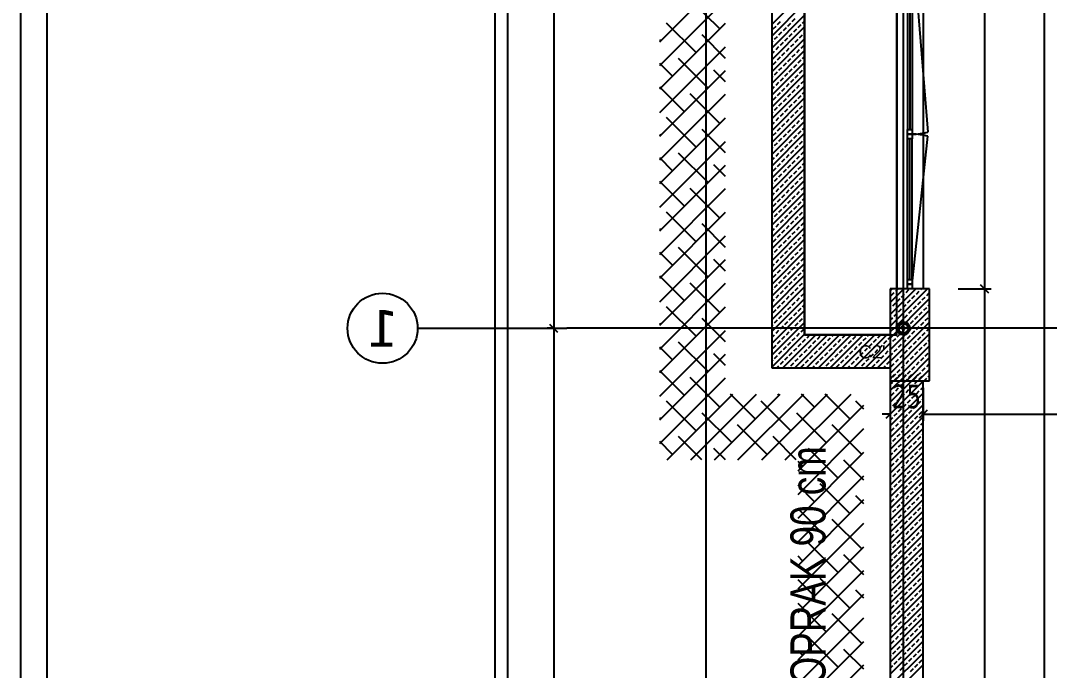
# Model space of a CAD drawing. Header units: millimetres. Extents: x 43168.9 to 43194.6, y -25545.1 to -25543.4.
# Drawn here: x 43170.1119 to 43170.2682, y -25544.1559 to -25544.0572 of the extents above; entities that cross this region are included whole.
import ezdxf
from ezdxf.enums import TextEntityAlignment as Align

# ---------------------------------------------------------------- set-up
doc = ezdxf.new("R2010")
doc.units = ezdxf.units.MM
doc.header["$LTSCALE"] = 200
doc.linetypes.add('DASHDOT2', pattern=[0.5, 0.25, -0.125, 0, -0.125])
for name, color, linetype in [('aks_sgh', 5, 'DASHDOT2'), ('arsasiniri_sgh', 10, 'Continuous'), ('cam_sgh', 1, 'Continuous'), ('dograma_sgh', 43, 'Continuous'), ('gor-3_sgh', 191, 'Continuous'), ('gor-4_sgh', 17, 'Continuous'), ('kolon-b.a_sgh', 6, 'Continuous'), ('olcuaks_sgh', 41, 'Continuous'), ('olcuic_sgh', 183, 'Continuous'), ('pafta_sgh', 11, 'Continuous'), ('tarama-betonarme_sgh', 223, 'Continuous'), ('tarama-zemin_sgh', 197, 'Continuous'), ('yazi-genel_sgh', 7, 'Continuous')]:
    doc.layers.add(name, color=color, linetype=linetype)
doc.styles.add('1-200', font='arial.ttf', dxfattribs={"height": 60})
doc.styles.add('dim', font='VERDANA.TTF', dxfattribs={"width": 0.7})
doc.styles.add('text1', font='VERDANA.TTF')
doc.styles.add('text2', font='arial.ttf')

msp = doc.modelspace()

# ---------------------------------------------------------------- hatches: boundary and pattern name
h = msp.add_hatch(color=256)
edge = h.paths.add_edge_path()
edge.add_arc((43170.246, -25544.10392), 0.001, 0, 360)
edge = h.paths.add_edge_path(flags=16)
edge.add_arc((43170.246, -25544.10392), 0.00075, 0, 360)

# ---------------------------------------------------------------- linework, layer by layer
at = {"color": 0, "linetype": 'ByBlock', "lineweight": -2}
for p, q in [((43170.25774, -25544.09732), (43170.25894, -25544.09852)), ((43170.25894, -25544.09852), (43170.25774, -25544.09732)), ((43170.19228, -25544.10332), (43170.19348, -25544.10452)), ((43170.19348, -25544.10452), (43170.19228, -25544.10332)), ((43170.2462, -25544.10372), (43170.2458, -25544.10372)), ((43170.2458, -25544.10372), (43170.2458, -25544.10412)), ((43170.2458, -25544.10412), (43170.2462, -25544.10412)), ((43170.24607, -25544.10385), (43170.24593, -25544.10399)), ((43170.24607, -25544.10399), (43170.24593, -25544.10385)), ((43170.2462, -25544.10412), (43170.2462, -25544.10372)), ((43170.2434, -25544.11758), (43170.2446, -25544.11638)), ((43170.2496, -25544.11638), (43170.2484, -25544.11758)), ((43170.2496, -25544.11638), (43170.2484, -25544.11758))]:
    msp.add_line(p, q, dxfattribs=at)
msp.add_line((43170.1722, -25544.10392), (43170.19488, -25544.10392))
at = {"linetype": 'Continuous'}
msp.add_circle((43170.16688, -25544.10392), 0.00532, dxfattribs=at)
at = {"color": 0, "linetype": 'Continuous', "lineweight": -2}
for radius in [0.001, 0.00075]:
    msp.add_circle((43170.246, -25544.10392), radius, dxfattribs=at)
at = {"layer": 'aks_sgh'}
for p, q in [((43170.216, -25543.74092), (43170.216, -25544.78992)), ((43170.246, -25543.74092), (43170.246, -25544.78992)), ((43171.17088, -25544.10392), (43170.19488, -25544.10392))]:
    msp.add_line(p, q, dxfattribs=at)
at = {"layer": 'arsasiniri_sgh', "color": 14}
msp.add_line((43170.184, -25544.89), (43170.184, -25543.58847), dxfattribs=at)
at = {"layer": 'cam_sgh'}
for p, q in [((43170.247, -25544.04532), (43170.247, -25544.07372)), ((43170.247, -25544.09652), (43170.247, -25544.07512))]:
    msp.add_line(p, q, dxfattribs=at)
at = {"layer": 'dograma_sgh'}
for p, q in [((43170.24735, -25544.04462), (43170.24971, -25544.07411)), ((43170.24665, -25544.07442), (43170.24665, -25544.07372)), ((43170.24665, -25544.07372), (43170.24735, -25544.07372)), ((43170.24735, -25544.07442), (43170.24665, -25544.07442)), ((43170.24665, -25544.07512), (43170.24665, -25544.07442)), ((43170.24665, -25544.07442), (43170.24735, -25544.07442)), ((43170.24735, -25544.07372), (43170.24735, -25544.07442)), ((43170.24735, -25544.07442), (43170.24735, -25544.07512)), ((43170.24735, -25544.07512), (43170.24665, -25544.07512)), ((43170.24735, -25544.09722), (43170.24971, -25544.07473)), ((43170.24665, -25544.09722), (43170.24665, -25544.09652)), ((43170.24665, -25544.09652), (43170.24735, -25544.09652)), ((43170.24665, -25544.09792), (43170.24665, -25544.09722)), ((43170.24665, -25544.09722), (43170.24735, -25544.09722)), ((43170.24735, -25544.09722), (43170.24665, -25544.09722)), ((43170.24735, -25544.09792), (43170.24665, -25544.09792)), ((43170.24735, -25544.09652), (43170.24735, -25544.09722)), ((43170.24735, -25544.09722), (43170.24735, -25544.09792))]:
    msp.add_line(p, q, dxfattribs=at)
for centre, start, end in [((43170.24735, -25544.06532), 270, 285), ((43170.24735, -25544.08352), 75, 90)]:
    msp.add_arc(centre, 0.0091, start, end, dxfattribs=at)
at = {"layer": 'gor-3_sgh'}
for p, q in [((43170.245, -25543.98992), (43170.245, -25544.09792)), ((43170.249, -25543.98992), (43170.249, -25544.09792))]:
    msp.add_line(p, q, dxfattribs=at)
msp.add_point((43170.249, -25544.07422), dxfattribs=at)
at = {"layer": 'gor-4_sgh'}
for p, q in [((43170.24665, -25544.04532), (43170.24665, -25544.07372)), ((43170.24735, -25544.04532), (43170.24735, -25544.07372)), ((43170.24665, -25544.09652), (43170.24665, -25544.07512)), ((43170.24735, -25544.09652), (43170.24735, -25544.07512))]:
    msp.add_line(p, q, dxfattribs=at)
at = {"layer": 'kolon-b.a_sgh'}
for p, q in [((43170.226, -25543.97792), (43170.226, -25544.10992)), ((43170.231, -25544.10492), (43170.231, -25543.98292)), ((43170.25, -25544.09792), (43170.244, -25544.09792)), ((43170.244, -25544.09792), (43170.244, -25544.11192)), ((43170.25, -25544.11192), (43170.25, -25544.09792)), ((43170.244, -25544.10492), (43170.231, -25544.10492)), ((43170.226, -25544.10992), (43170.244, -25544.10992)), ((43170.244, -25544.10992), (43170.244, -25544.21792)), ((43170.244, -25544.11192), (43170.25, -25544.11192)), ((43170.249, -25544.21592), (43170.249, -25544.11192))]:
    msp.add_line(p, q, dxfattribs=at)
at = {"layer": 'olcuaks_sgh'}
for p, q in [((43170.18588, -25543.79213), (43170.18588, -25544.78874)), ((43170.19288, -25543.98367), (43170.19288, -25544.10417)), ((43170.19288, -25544.10392), (43170.19188, -25544.10392)), ((43170.19288, -25544.10392), (43170.19188, -25544.10392)), ((43170.19288, -25544.10367), (43170.19288, -25544.22417))]:
    msp.add_line(p, q, dxfattribs=at)
at = {"layer": 'olcuic_sgh'}
for p, q in [((43170.26739, -25543.91167), (43170.26739, -25544.78367)), ((43170.25834, -25543.98967), (43170.25834, -25544.09817)), ((43170.25434, -25544.09792), (43170.25934, -25544.09792)), ((43170.25434, -25544.09792), (43170.25934, -25544.09792)), ((43170.25834, -25544.09767), (43170.25834, -25544.23017)), ((43170.244, -25544.11298), (43170.244, -25544.11798)), ((43170.249, -25544.11298), (43170.249, -25544.11798)), ((43170.249, -25544.11298), (43170.249, -25544.11798)), ((43170.244, -25544.11698), (43170.2428, -25544.11698)), ((43170.24875, -25544.11698), (43170.37113, -25544.11698)), ((43170.249, -25544.11698), (43170.2502, -25544.11698))]:
    msp.add_line(p, q, dxfattribs=at)
at = {"layer": 'pafta_sgh'}
for p, q in [((43170.11188, -25543.526), (43170.11188, -25544.954)), ((43170.11588, -25543.53), (43170.11588, -25544.95))]:
    msp.add_line(p, q, dxfattribs=at)
at = {"layer": 'tarama-betonarme_sgh'}
for p, q in [((43170.226, -25544.05774), (43170.231, -25544.05274)), ((43170.226, -25544.05953), (43170.231, -25544.05453)), ((43170.226, -25544.06133), (43170.231, -25544.05633)), ((43170.22688, -25544.05775), (43170.22733, -25544.05731)), ((43170.22913, -25544.05731), (43170.22957, -25544.05686)), ((43170.2307, -25544.05753), (43170.231, -25544.05723)), ((43170.226, -25544.06313), (43170.231, -25544.05813)), ((43170.22621, -25544.05843), (43170.22666, -25544.05798)), ((43170.22711, -25544.05933), (43170.22755, -25544.05888)), ((43170.22778, -25544.05865), (43170.22823, -25544.0582)), ((43170.22845, -25544.05798), (43170.2289, -25544.05753)), ((43170.22935, -25544.05888), (43170.2298, -25544.05843)), ((43170.23002, -25544.0582), (43170.23047, -25544.05775)), ((43170.226, -25544.06492), (43170.231, -25544.05992)), ((43170.226, -25544.06043), (43170.22621, -25544.06022)), ((43170.22643, -25544.06), (43170.22688, -25544.05955)), ((43170.22733, -25544.0609), (43170.22778, -25544.06045)), ((43170.228, -25544.06022), (43170.22845, -25544.05978)), ((43170.22868, -25544.05955), (43170.22913, -25544.0591)), ((43170.22957, -25544.06045), (43170.23002, -25544.06)), ((43170.23025, -25544.05978), (43170.2307, -25544.05933)), ((43170.23092, -25544.0591), (43170.231, -25544.05902)), ((43170.226, -25544.06672), (43170.231, -25544.06172)), ((43170.226, -25544.06223), (43170.22643, -25544.0618)), ((43170.22666, -25544.06157), (43170.22711, -25544.06112)), ((43170.22755, -25544.06247), (43170.228, -25544.06202)), ((43170.22823, -25544.0618), (43170.22868, -25544.06135)), ((43170.2289, -25544.06112), (43170.22935, -25544.06067)), ((43170.2298, -25544.06202), (43170.23025, -25544.06157)), ((43170.23047, -25544.06135), (43170.23092, -25544.0609)), ((43170.226, -25544.06851), (43170.231, -25544.06351)), ((43170.22621, -25544.06382), (43170.22666, -25544.06337)), ((43170.22688, -25544.06314), (43170.22733, -25544.06269)), ((43170.22778, -25544.06404), (43170.22823, -25544.06359)), ((43170.22845, -25544.06337), (43170.2289, -25544.06292)), ((43170.22913, -25544.06269), (43170.22957, -25544.06224)), ((43170.23002, -25544.06359), (43170.23047, -25544.06314)), ((43170.2307, -25544.06292), (43170.231, -25544.06262)), ((43170.22643, -25544.06539), (43170.22688, -25544.06494)), ((43170.22711, -25544.06471), (43170.22755, -25544.06427)), ((43170.22868, -25544.06494), (43170.22913, -25544.06449)), ((43170.22935, -25544.06427), (43170.2298, -25544.06382)), ((43170.23025, -25544.06516), (43170.2307, -25544.06471)), ((43170.23092, -25544.06449), (43170.231, -25544.06441)), ((43170.226, -25544.07031), (43170.231, -25544.06531)), ((43170.226, -25544.06582), (43170.22621, -25544.06561)), ((43170.22666, -25544.06696), (43170.22711, -25544.06651)), ((43170.22733, -25544.06629), (43170.22778, -25544.06584)), ((43170.228, -25544.06561), (43170.22845, -25544.06516)), ((43170.2289, -25544.06651), (43170.22935, -25544.06606)), ((43170.22957, -25544.06584), (43170.23002, -25544.06539)), ((43170.23047, -25544.06674), (43170.23092, -25544.06629)), ((43170.226, -25544.07211), (43170.231, -25544.06711)), ((43170.226, -25544.06762), (43170.22643, -25544.06718)), ((43170.22688, -25544.06853), (43170.22733, -25544.06808)), ((43170.22755, -25544.06786), (43170.228, -25544.06741)), ((43170.22823, -25544.06718), (43170.22868, -25544.06674)), ((43170.22913, -25544.06808), (43170.22957, -25544.06763)), ((43170.2298, -25544.06741), (43170.23025, -25544.06696)), ((43170.2307, -25544.06831), (43170.231, -25544.068)), ((43170.226, -25544.0739), (43170.231, -25544.0689)), ((43170.22621, -25544.0692), (43170.22666, -25544.06876)), ((43170.22711, -25544.0701), (43170.22755, -25544.06965)), ((43170.22778, -25544.06943), (43170.22823, -25544.06898)), ((43170.22845, -25544.06876), (43170.2289, -25544.06831)), ((43170.22935, -25544.06965), (43170.2298, -25544.0692)), ((43170.23002, -25544.06898), (43170.23047, -25544.06853)), ((43170.23092, -25544.06988), (43170.231, -25544.0698)), ((43170.226, -25544.0757), (43170.231, -25544.0707)), ((43170.226, -25544.07121), (43170.22621, -25544.071)), ((43170.22643, -25544.07078), (43170.22688, -25544.07033)), ((43170.22733, -25544.07167), (43170.22778, -25544.07123)), ((43170.228, -25544.071), (43170.22845, -25544.07055)), ((43170.22868, -25544.07033), (43170.22913, -25544.06988)), ((43170.22957, -25544.07123), (43170.23002, -25544.07078)), ((43170.23025, -25544.07055), (43170.2307, -25544.0701)), ((43170.226, -25544.07749), (43170.231, -25544.07249)), ((43170.226, -25544.073), (43170.22643, -25544.07257)), ((43170.22666, -25544.07235), (43170.22711, -25544.0719)), ((43170.22755, -25544.07325), (43170.228, -25544.0728)), ((43170.22823, -25544.07257), (43170.22868, -25544.07212)), ((43170.2289, -25544.0719), (43170.22935, -25544.07145)), ((43170.2298, -25544.0728), (43170.23025, -25544.07235)), ((43170.23047, -25544.07212), (43170.23092, -25544.07167)), ((43170.226, -25544.07929), (43170.231, -25544.07429)), ((43170.22621, -25544.07459), (43170.22666, -25544.07414)), ((43170.22688, -25544.07392), (43170.22733, -25544.07347)), ((43170.22778, -25544.07482), (43170.22823, -25544.07437)), ((43170.22845, -25544.07414), (43170.2289, -25544.07369)), ((43170.22913, -25544.07347), (43170.22957, -25544.07302)), ((43170.23002, -25544.07437), (43170.23047, -25544.07392)), ((43170.2307, -25544.07369), (43170.231, -25544.07339)), ((43170.226, -25544.08109), (43170.231, -25544.07609)), ((43170.22643, -25544.07616), (43170.22688, -25544.07572)), ((43170.22711, -25544.07549), (43170.22755, -25544.07504)), ((43170.228, -25544.07639), (43170.22845, -25544.07594)), ((43170.22868, -25544.07572), (43170.22913, -25544.07527)), ((43170.22935, -25544.07504), (43170.2298, -25544.07459)), ((43170.23025, -25544.07594), (43170.2307, -25544.07549)), ((43170.23092, -25544.07527), (43170.231, -25544.07519)), ((43170.226, -25544.0766), (43170.22621, -25544.07639)), ((43170.22666, -25544.07774), (43170.22711, -25544.07729)), ((43170.22733, -25544.07706), (43170.22778, -25544.07661)), ((43170.22823, -25544.07796), (43170.22868, -25544.07751)), ((43170.2289, -25544.07729), (43170.22935, -25544.07684)), ((43170.22957, -25544.07661), (43170.23002, -25544.07616)), ((43170.23047, -25544.07751), (43170.23092, -25544.07706)), ((43170.226, -25544.08288), (43170.231, -25544.07788)), ((43170.226, -25544.07839), (43170.22643, -25544.07796)), ((43170.22688, -25544.07931), (43170.22733, -25544.07886)), ((43170.22755, -25544.07863), (43170.228, -25544.07818)), ((43170.22845, -25544.07953), (43170.2289, -25544.07908)), ((43170.22913, -25544.07886), (43170.22957, -25544.07841)), ((43170.2298, -25544.07818), (43170.23025, -25544.07774)), ((43170.2307, -25544.07908), (43170.231, -25544.07878)), ((43170.226, -25544.08468), (43170.231, -25544.07968)), ((43170.22621, -25544.07998), (43170.22666, -25544.07953)), ((43170.22711, -25544.08088), (43170.22755, -25544.08043)), ((43170.22778, -25544.08021), (43170.22823, -25544.07976)), ((43170.22868, -25544.0811), (43170.22913, -25544.08065)), ((43170.22935, -25544.08043), (43170.2298, -25544.07998)), ((43170.23002, -25544.07976), (43170.23047, -25544.07931)), ((43170.23092, -25544.08065), (43170.231, -25544.08058)), ((43170.226, -25544.08647), (43170.231, -25544.08147)), ((43170.226, -25544.08198), (43170.22621, -25544.08178)), ((43170.22643, -25544.08155), (43170.22688, -25544.0811)), ((43170.22733, -25544.08245), (43170.22778, -25544.082)), ((43170.228, -25544.08178), (43170.22845, -25544.08133)), ((43170.2289, -25544.08267), (43170.22935, -25544.08223)), ((43170.22957, -25544.082), (43170.23002, -25544.08155)), ((43170.23025, -25544.08133), (43170.2307, -25544.08088)), ((43170.226, -25544.08827), (43170.231, -25544.08327)), ((43170.226, -25544.08378), (43170.22643, -25544.08335)), ((43170.22666, -25544.08312), (43170.22711, -25544.08267)), ((43170.22755, -25544.08402), (43170.228, -25544.08357)), ((43170.22823, -25544.08335), (43170.22868, -25544.0829)), ((43170.22913, -25544.08425), (43170.22957, -25544.0838)), ((43170.2298, -25544.08357), (43170.23025, -25544.08312)), ((43170.23047, -25544.0829), (43170.23092, -25544.08245)), ((43170.226, -25544.09007), (43170.231, -25544.08507)), ((43170.22621, -25544.08537), (43170.22666, -25544.08492)), ((43170.22688, -25544.0847), (43170.22733, -25544.08425)), ((43170.22778, -25544.08559), (43170.22823, -25544.08514)), ((43170.22845, -25544.08492), (43170.2289, -25544.08447)), ((43170.22935, -25544.08582), (43170.2298, -25544.08537)), ((43170.23002, -25544.08514), (43170.23047, -25544.0847)), ((43170.2307, -25544.08447), (43170.231, -25544.08417)), ((43170.226, -25544.09186), (43170.231, -25544.08686)), ((43170.22643, -25544.08694), (43170.22688, -25544.08649)), ((43170.22711, -25544.08627), (43170.22755, -25544.08582)), ((43170.228, -25544.08717), (43170.22845, -25544.08672)), ((43170.22868, -25544.08649), (43170.22913, -25544.08604)), ((43170.22957, -25544.08739), (43170.23002, -25544.08694)), ((43170.23025, -25544.08672), (43170.2307, -25544.08627)), ((43170.23092, -25544.08604), (43170.231, -25544.08596)), ((43170.226, -25544.08737), (43170.22621, -25544.08717)), ((43170.22666, -25544.08851), (43170.22711, -25544.08806)), ((43170.22733, -25544.08784), (43170.22778, -25544.08739)), ((43170.22823, -25544.08874), (43170.22868, -25544.08829)), ((43170.2289, -25544.08806), (43170.22935, -25544.08761)), ((43170.2298, -25544.08896), (43170.23025, -25544.08851)), ((43170.23047, -25544.08829), (43170.23092, -25544.08784)), ((43170.226, -25544.09366), (43170.231, -25544.08866)), ((43170.226, -25544.08917), (43170.22643, -25544.08874)), ((43170.22688, -25544.09008), (43170.22733, -25544.08963)), ((43170.22755, -25544.08941), (43170.228, -25544.08896)), ((43170.22845, -25544.09031), (43170.2289, -25544.08986)), ((43170.22913, -25544.08963), (43170.22957, -25544.08919)), ((43170.23002, -25544.09053), (43170.23047, -25544.09008)), ((43170.2307, -25544.08986), (43170.231, -25544.08956)), ((43170.226, -25544.09545), (43170.231, -25544.09045)), ((43170.22621, -25544.09076), (43170.22666, -25544.09031)), ((43170.22711, -25544.09166), (43170.22755, -25544.09121)), ((43170.22778, -25544.09098), (43170.22823, -25544.09053)), ((43170.22868, -25544.09188), (43170.22913, -25544.09143)), ((43170.22935, -25544.09121), (43170.2298, -25544.09076)), ((43170.23025, -25544.0921), (43170.2307, -25544.09166)), ((43170.23092, -25544.09143), (43170.231, -25544.09135)), ((43170.226, -25544.09725), (43170.231, -25544.09225)), ((43170.226, -25544.09276), (43170.22621, -25544.09255)), ((43170.22643, -25544.09233), (43170.22688, -25544.09188)), ((43170.22733, -25544.09323), (43170.22778, -25544.09278)), ((43170.228, -25544.09255), (43170.22845, -25544.0921)), ((43170.2289, -25544.09345), (43170.22935, -25544.093)), ((43170.22957, -25544.09278), (43170.23002, -25544.09233)), ((43170.23047, -25544.09368), (43170.23092, -25544.09323)), ((43170.226, -25544.09905), (43170.231, -25544.09405)), ((43170.226, -25544.09456), (43170.22643, -25544.09412)), ((43170.22666, -25544.0939), (43170.22711, -25544.09345)), ((43170.22755, -25544.0948), (43170.228, -25544.09435)), ((43170.22823, -25544.09412), (43170.22868, -25544.09368)), ((43170.22913, -25544.09502), (43170.22957, -25544.09457)), ((43170.2298, -25544.09435), (43170.23025, -25544.0939)), ((43170.226, -25544.10084), (43170.231, -25544.09584)), ((43170.22621, -25544.09615), (43170.22666, -25544.0957)), ((43170.22688, -25544.09547), (43170.22733, -25544.09502)), ((43170.22778, -25544.09637), (43170.22823, -25544.09592)), ((43170.22845, -25544.0957), (43170.2289, -25544.09525)), ((43170.22935, -25544.09659), (43170.2298, -25544.09615)), ((43170.23002, -25544.09592), (43170.23047, -25544.09547)), ((43170.2307, -25544.09525), (43170.231, -25544.09494)), ((43170.226, -25544.10264), (43170.231, -25544.09764)), ((43170.226, -25544.09815), (43170.22621, -25544.09794)), ((43170.22643, -25544.09772), (43170.22688, -25544.09727)), ((43170.22711, -25544.09704), (43170.22755, -25544.09659)), ((43170.228, -25544.09794), (43170.22845, -25544.09749)), ((43170.22868, -25544.09727), (43170.22913, -25544.09682)), ((43170.22957, -25544.09817), (43170.23002, -25544.09772)), ((43170.23025, -25544.09749), (43170.2307, -25544.09704)), ((43170.23092, -25544.09682), (43170.231, -25544.09674)), ((43170.244, -25544.09821), (43170.24429, -25544.09792)), ((43170.244, -25544.10001), (43170.24609, -25544.09792)), ((43170.244, -25544.1018), (43170.24788, -25544.09792)), ((43170.244, -25544.1036), (43170.24968, -25544.09792)), ((43170.24484, -25544.09827), (43170.24519, -25544.09792)), ((43170.24866, -25544.09804), (43170.24878, -25544.09792)), ((43170.226, -25544.10443), (43170.231, -25544.09943)), ((43170.226, -25544.09994), (43170.22643, -25544.09951)), ((43170.22666, -25544.09929), (43170.22711, -25544.09884)), ((43170.22733, -25544.09861), (43170.22778, -25544.09817)), ((43170.22823, -25544.09951), (43170.22868, -25544.09906)), ((43170.2289, -25544.09884), (43170.22935, -25544.09839)), ((43170.2298, -25544.09974), (43170.23025, -25544.09929)), ((43170.23047, -25544.09906), (43170.23092, -25544.09861)), ((43170.244, -25544.1054), (43170.25, -25544.0994)), ((43170.24417, -25544.09894), (43170.24462, -25544.09849)), ((43170.24507, -25544.09984), (43170.24551, -25544.09939)), ((43170.24574, -25544.09917), (43170.24619, -25544.09872)), ((43170.24641, -25544.09849), (43170.24686, -25544.09804)), ((43170.24731, -25544.09939), (43170.24776, -25544.09894)), ((43170.24798, -25544.09872), (43170.24843, -25544.09827)), ((43170.24888, -25544.09961), (43170.24933, -25544.09917)), ((43170.24956, -25544.09894), (43170.25, -25544.0985)), ((43170.22621, -25544.10153), (43170.22666, -25544.10108)), ((43170.22688, -25544.10086), (43170.22733, -25544.10041)), ((43170.22755, -25544.10019), (43170.228, -25544.09974)), ((43170.22845, -25544.10108), (43170.2289, -25544.10064)), ((43170.22913, -25544.10041), (43170.22957, -25544.09996)), ((43170.23002, -25544.10131), (43170.23047, -25544.10086)), ((43170.2307, -25544.10064), (43170.231, -25544.10033)), ((43170.244, -25544.10091), (43170.24417, -25544.10074)), ((43170.24439, -25544.10051), (43170.24484, -25544.10006)), ((43170.24529, -25544.10141), (43170.24574, -25544.10096)), ((43170.24596, -25544.10074), (43170.24641, -25544.10029)), ((43170.24664, -25544.10006), (43170.24709, -25544.09961)), ((43170.24754, -25544.10096), (43170.24798, -25544.10051)), ((43170.24821, -25544.10029), (43170.24866, -25544.09984)), ((43170.24911, -25544.10119), (43170.24956, -25544.10074)), ((43170.24978, -25544.10051), (43170.25, -25544.10029)), ((43170.226, -25544.10623), (43170.231, -25544.10123)), ((43170.22643, -25544.10311), (43170.22688, -25544.10266)), ((43170.22711, -25544.10243), (43170.22755, -25544.10198)), ((43170.22778, -25544.10176), (43170.22823, -25544.10131)), ((43170.22868, -25544.10266), (43170.22913, -25544.10221)), ((43170.22935, -25544.10198), (43170.2298, -25544.10153)), ((43170.23025, -25544.10288), (43170.2307, -25544.10243)), ((43170.23092, -25544.10221), (43170.231, -25544.10213)), ((43170.244, -25544.10719), (43170.25, -25544.10119)), ((43170.244, -25544.1027), (43170.24439, -25544.10231)), ((43170.24462, -25544.10208), (43170.24507, -25544.10164)), ((43170.24551, -25544.10298), (43170.24596, -25544.10253)), ((43170.24619, -25544.10231), (43170.24664, -25544.10186)), ((43170.24686, -25544.10164), (43170.24731, -25544.10119)), ((43170.24776, -25544.10253), (43170.24821, -25544.10208)), ((43170.24843, -25544.10186), (43170.24888, -25544.10141)), ((43170.24933, -25544.10276), (43170.24978, -25544.10231)), ((43170.226, -25544.10803), (43170.231, -25544.10303)), ((43170.226, -25544.10354), (43170.22621, -25544.10333)), ((43170.22666, -25544.10468), (43170.22711, -25544.10423)), ((43170.22733, -25544.104), (43170.22778, -25544.10355)), ((43170.228, -25544.10333), (43170.22845, -25544.10288)), ((43170.2289, -25544.10423), (43170.22935, -25544.10378)), ((43170.22957, -25544.10355), (43170.23002, -25544.10311)), ((43170.23047, -25544.10445), (43170.23092, -25544.104)), ((43170.244, -25544.10899), (43170.25, -25544.10299)), ((43170.24417, -25544.10433), (43170.24462, -25544.10388)), ((43170.24484, -25544.10366), (43170.24529, -25544.10321)), ((43170.24574, -25544.10455), (43170.24619, -25544.10411)), ((43170.24641, -25544.10388), (43170.24686, -25544.10343)), ((43170.24709, -25544.10321), (43170.24754, -25544.10276)), ((43170.24798, -25544.10411), (43170.24843, -25544.10366)), ((43170.24866, -25544.10343), (43170.24911, -25544.10298)), ((43170.24956, -25544.10433), (43170.25, -25544.10389)), ((43170.226, -25544.10982), (43170.231, -25544.10482)), ((43170.226, -25544.10533), (43170.22643, -25544.1049)), ((43170.22688, -25544.10625), (43170.22733, -25544.1058)), ((43170.22755, -25544.10557), (43170.228, -25544.10513)), ((43170.2277, -25544.10992), (43170.2327, -25544.10492)), ((43170.22823, -25544.1049), (43170.22868, -25544.10445)), ((43170.22913, -25544.1058), (43170.22957, -25544.10535)), ((43170.2295, -25544.10992), (43170.2345, -25544.10492)), ((43170.2298, -25544.10513), (43170.23025, -25544.10468)), ((43170.2307, -25544.10602), (43170.23115, -25544.10557)), ((43170.23129, -25544.10992), (43170.23629, -25544.10492)), ((43170.23137, -25544.10535), (43170.2318, -25544.10492)), ((43170.23227, -25544.10625), (43170.23272, -25544.1058)), ((43170.23294, -25544.10557), (43170.23339, -25544.10513)), ((43170.23309, -25544.10992), (43170.23809, -25544.10492)), ((43170.23451, -25544.1058), (43170.23496, -25544.10535)), ((43170.23488, -25544.10992), (43170.23988, -25544.10492)), ((43170.23519, -25544.10513), (43170.23539, -25544.10492)), ((43170.23609, -25544.10602), (43170.23653, -25544.10557)), ((43170.23668, -25544.10992), (43170.24168, -25544.10492)), ((43170.23676, -25544.10535), (43170.23719, -25544.10492)), ((43170.23766, -25544.10625), (43170.23811, -25544.1058)), ((43170.23833, -25544.10557), (43170.23878, -25544.10513)), ((43170.23848, -25544.10992), (43170.24348, -25544.10492)), ((43170.2399, -25544.1058), (43170.24035, -25544.10535)), ((43170.24058, -25544.10513), (43170.24078, -25544.10492)), ((43170.24147, -25544.10602), (43170.24192, -25544.10557)), ((43170.24215, -25544.10535), (43170.24258, -25544.10492)), ((43170.24305, -25544.10625), (43170.24349, -25544.1058)), ((43170.24372, -25544.10557), (43170.244, -25544.10529)), ((43170.244, -25544.11078), (43170.25, -25544.10478)), ((43170.24439, -25544.1059), (43170.24484, -25544.10545)), ((43170.24507, -25544.10523), (43170.24551, -25544.10478)), ((43170.24596, -25544.10613), (43170.24641, -25544.10568)), ((43170.24664, -25544.10545), (43170.24709, -25544.105)), ((43170.24731, -25544.10478), (43170.24776, -25544.10433)), ((43170.24821, -25544.10568), (43170.24866, -25544.10523)), ((43170.24888, -25544.105), (43170.24933, -25544.10455)), ((43170.24978, -25544.1059), (43170.25, -25544.10568)), ((43170.22621, -25544.10692), (43170.22666, -25544.10647)), ((43170.22778, -25544.10715), (43170.22823, -25544.1067)), ((43170.22845, -25544.10647), (43170.2289, -25544.10602)), ((43170.22935, -25544.10737), (43170.2298, -25544.10692)), ((43170.23002, -25544.1067), (43170.23047, -25544.10625)), ((43170.23092, -25544.1076), (43170.23137, -25544.10715)), ((43170.2316, -25544.10692), (43170.23204, -25544.10647)), ((43170.23317, -25544.10715), (43170.23362, -25544.1067)), ((43170.23384, -25544.10647), (43170.23429, -25544.10602)), ((43170.23474, -25544.10737), (43170.23519, -25544.10692)), ((43170.23541, -25544.1067), (43170.23586, -25544.10625)), ((43170.23631, -25544.1076), (43170.23676, -25544.10715)), ((43170.23698, -25544.10692), (43170.23743, -25544.10647)), ((43170.23856, -25544.10715), (43170.239, -25544.1067)), ((43170.23923, -25544.10647), (43170.23968, -25544.10602)), ((43170.24013, -25544.10737), (43170.24058, -25544.10692)), ((43170.24027, -25544.10992), (43170.244, -25544.10619)), ((43170.2408, -25544.1067), (43170.24125, -25544.10625)), ((43170.2417, -25544.1076), (43170.24215, -25544.10715)), ((43170.24237, -25544.10692), (43170.24282, -25544.10647)), ((43170.24394, -25544.10715), (43170.244, -25544.10709)), ((43170.244, -25544.10629), (43170.24417, -25544.10613)), ((43170.24462, -25544.10747), (43170.24507, -25544.10702)), ((43170.24466, -25544.11192), (43170.25, -25544.10658)), ((43170.24529, -25544.1068), (43170.24574, -25544.10635)), ((43170.24619, -25544.1077), (43170.24664, -25544.10725)), ((43170.24686, -25544.10702), (43170.24731, -25544.10657)), ((43170.24754, -25544.10635), (43170.24798, -25544.1059)), ((43170.24843, -25544.10725), (43170.24888, -25544.1068)), ((43170.24911, -25544.10657), (43170.24956, -25544.10613)), ((43170.226, -25544.10892), (43170.22621, -25544.10872)), ((43170.22643, -25544.10849), (43170.22688, -25544.10804)), ((43170.22711, -25544.10782), (43170.22755, -25544.10737)), ((43170.228, -25544.10872), (43170.22845, -25544.10827)), ((43170.22868, -25544.10804), (43170.22913, -25544.1076)), ((43170.22957, -25544.10894), (43170.23002, -25544.10849)), ((43170.23025, -25544.10827), (43170.2307, -25544.10782)), ((43170.23115, -25544.10917), (43170.2316, -25544.10872)), ((43170.23182, -25544.10849), (43170.23227, -25544.10804)), ((43170.23249, -25544.10782), (43170.23294, -25544.10737)), ((43170.23339, -25544.10872), (43170.23384, -25544.10827)), ((43170.23406, -25544.10804), (43170.23451, -25544.1076)), ((43170.23496, -25544.10894), (43170.23541, -25544.10849)), ((43170.23564, -25544.10827), (43170.23609, -25544.10782)), ((43170.23653, -25544.10917), (43170.23698, -25544.10872)), ((43170.23721, -25544.10849), (43170.23766, -25544.10804)), ((43170.23788, -25544.10782), (43170.23833, -25544.10737)), ((43170.23878, -25544.10872), (43170.23923, -25544.10827)), ((43170.23945, -25544.10804), (43170.2399, -25544.1076)), ((43170.24035, -25544.10894), (43170.2408, -25544.10849)), ((43170.24102, -25544.10827), (43170.24147, -25544.10782)), ((43170.24192, -25544.10917), (43170.24237, -25544.10872)), ((43170.24207, -25544.10992), (43170.244, -25544.10799)), ((43170.2426, -25544.10849), (43170.24305, -25544.10804)), ((43170.24327, -25544.10782), (43170.24372, -25544.10737)), ((43170.244, -25544.10809), (43170.24439, -25544.1077)), ((43170.24484, -25544.10904), (43170.24529, -25544.1086)), ((43170.24551, -25544.10837), (43170.24596, -25544.10792)), ((43170.24641, -25544.10927), (43170.24686, -25544.10882)), ((43170.24646, -25544.11192), (43170.25, -25544.10838)), ((43170.24709, -25544.1086), (43170.24754, -25544.10815)), ((43170.24776, -25544.10792), (43170.24821, -25544.10747)), ((43170.24866, -25544.10882), (43170.24911, -25544.10837)), ((43170.24933, -25544.10815), (43170.24978, -25544.1077)), ((43170.2268, -25544.10992), (43170.22711, -25544.10962)), ((43170.22733, -25544.10939), (43170.22778, -25544.10894)), ((43170.2286, -25544.10992), (43170.22868, -25544.10984)), ((43170.2289, -25544.10962), (43170.22935, -25544.10917)), ((43170.23047, -25544.10984), (43170.23092, -25544.10939)), ((43170.23219, -25544.10992), (43170.23249, -25544.10962)), ((43170.23272, -25544.10939), (43170.23317, -25544.10894)), ((43170.23399, -25544.10992), (43170.23406, -25544.10984)), ((43170.23429, -25544.10962), (43170.23474, -25544.10917)), ((43170.23586, -25544.10984), (43170.23631, -25544.10939)), ((43170.23758, -25544.10992), (43170.23788, -25544.10962)), ((43170.23811, -25544.10939), (43170.23856, -25544.10894)), ((43170.23937, -25544.10992), (43170.23945, -25544.10984)), ((43170.23968, -25544.10962), (43170.24013, -25544.10917)), ((43170.24125, -25544.10984), (43170.2417, -25544.10939)), ((43170.24297, -25544.10992), (43170.24327, -25544.10962)), ((43170.24349, -25544.10939), (43170.24394, -25544.10894)), ((43170.24386, -25544.10992), (43170.244, -25544.10978)), ((43170.24417, -25544.10972), (43170.24462, -25544.10927)), ((43170.24507, -25544.11062), (43170.24551, -25544.11017)), ((43170.24574, -25544.10994), (43170.24619, -25544.10949)), ((43170.24664, -25544.11084), (43170.24709, -25544.11039)), ((43170.24731, -25544.11017), (43170.24776, -25544.10972)), ((43170.24798, -25544.10949), (43170.24843, -25544.10904)), ((43170.24825, -25544.11192), (43170.25, -25544.11017)), ((43170.24888, -25544.11039), (43170.24933, -25544.10994)), ((43170.24956, -25544.10972), (43170.25, -25544.10927)), ((43170.244, -25544.11158), (43170.24466, -25544.11092)), ((43170.244, -25544.11338), (43170.24646, -25544.11092)), ((43170.244, -25544.11517), (43170.24825, -25544.11092)), ((43170.244, -25544.11168), (43170.24417, -25544.11151)), ((43170.244, -25544.11697), (43170.249, -25544.11197)), ((43170.24439, -25544.11129), (43170.24484, -25544.11084)), ((43170.24462, -25544.11186), (43170.24507, -25544.11141)), ((43170.24529, -25544.11119), (43170.24556, -25544.11092)), ((43170.24556, -25544.11192), (43170.24574, -25544.11174)), ((43170.24596, -25544.11151), (43170.24641, -25544.11106)), ((43170.24619, -25544.11209), (43170.24664, -25544.11164)), ((43170.24686, -25544.11141), (43170.24731, -25544.11096)), ((43170.24754, -25544.11174), (43170.24798, -25544.11129)), ((43170.24776, -25544.11231), (43170.24821, -25544.11186)), ((43170.24821, -25544.11106), (43170.24866, -25544.11062)), ((43170.24843, -25544.11164), (43170.24888, -25544.11119)), ((43170.24915, -25544.11192), (43170.24956, -25544.11151)), ((43170.24978, -25544.11129), (43170.25, -25544.11107)), ((43170.244, -25544.11248), (43170.24439, -25544.11209)), ((43170.24484, -25544.11343), (43170.24529, -25544.11298)), ((43170.24551, -25544.11276), (43170.24596, -25544.11231)), ((43170.24641, -25544.11366), (43170.24686, -25544.11321)), ((43170.24709, -25544.11298), (43170.24754, -25544.11253)), ((43170.24798, -25544.11388), (43170.24843, -25544.11343)), ((43170.24866, -25544.11321), (43170.249, -25544.11287)), ((43170.244, -25544.11876), (43170.249, -25544.11376)), ((43170.24417, -25544.11411), (43170.24462, -25544.11366)), ((43170.24507, -25544.115), (43170.24551, -25544.11455)), ((43170.24574, -25544.11433), (43170.24619, -25544.11388)), ((43170.24664, -25544.11523), (43170.24709, -25544.11478)), ((43170.24731, -25544.11455), (43170.24776, -25544.11411)), ((43170.24821, -25544.11545), (43170.24866, -25544.115)), ((43170.24888, -25544.11478), (43170.249, -25544.11466)), ((43170.244, -25544.12056), (43170.249, -25544.11556)), ((43170.244, -25544.11607), (43170.24417, -25544.1159)), ((43170.24439, -25544.11568), (43170.24484, -25544.11523)), ((43170.24529, -25544.11658), (43170.24574, -25544.11613)), ((43170.24596, -25544.1159), (43170.24641, -25544.11545)), ((43170.24686, -25544.1168), (43170.24731, -25544.11635)), ((43170.24754, -25544.11613), (43170.24798, -25544.11568)), ((43170.24843, -25544.11702), (43170.24888, -25544.11658)), ((43170.244, -25544.12236), (43170.249, -25544.11736)), ((43170.244, -25544.11787), (43170.24439, -25544.11747)), ((43170.24462, -25544.11725), (43170.24507, -25544.1168)), ((43170.24551, -25544.11815), (43170.24596, -25544.1177)), ((43170.24619, -25544.11747), (43170.24664, -25544.11702)), ((43170.24709, -25544.11837), (43170.24754, -25544.11792)), ((43170.24776, -25544.1177), (43170.24821, -25544.11725)), ((43170.24866, -25544.1186), (43170.249, -25544.11825)), ((43170.244, -25544.12415), (43170.249, -25544.11915)), ((43170.24417, -25544.11949), (43170.24462, -25544.11905)), ((43170.24484, -25544.11882), (43170.24529, -25544.11837)), ((43170.24574, -25544.11972), (43170.24619, -25544.11927)), ((43170.24641, -25544.11905), (43170.24686, -25544.1186)), ((43170.24731, -25544.11994), (43170.24776, -25544.11949)), ((43170.24798, -25544.11927), (43170.24843, -25544.11882)), ((43170.244, -25544.12595), (43170.249, -25544.12095)), ((43170.244, -25544.12146), (43170.24417, -25544.12129)), ((43170.24439, -25544.12107), (43170.24484, -25544.12062)), ((43170.24507, -25544.12039), (43170.24551, -25544.11994)), ((43170.24596, -25544.12129), (43170.24641, -25544.12084)), ((43170.24664, -25544.12062), (43170.24709, -25544.12017)), ((43170.24754, -25544.12151), (43170.24798, -25544.12107)), ((43170.24821, -25544.12084), (43170.24866, -25544.12039)), ((43170.24888, -25544.12017), (43170.249, -25544.12005)), ((43170.244, -25544.12774), (43170.249, -25544.12274)), ((43170.244, -25544.12325), (43170.24439, -25544.12286)), ((43170.24462, -25544.12264), (43170.24507, -25544.12219)), ((43170.24529, -25544.12196), (43170.24574, -25544.12151)), ((43170.24619, -25544.12286), (43170.24664, -25544.12241)), ((43170.24686, -25544.12219), (43170.24731, -25544.12174)), ((43170.24776, -25544.12309), (43170.24821, -25544.12264)), ((43170.24843, -25544.12241), (43170.24888, -25544.12196)), ((43170.244, -25544.12954), (43170.249, -25544.12454)), ((43170.24417, -25544.12488), (43170.24462, -25544.12443)), ((43170.24484, -25544.12421), (43170.24529, -25544.12376)), ((43170.24551, -25544.12354), (43170.24596, -25544.12309)), ((43170.24641, -25544.12443), (43170.24686, -25544.12398)), ((43170.24709, -25544.12376), (43170.24754, -25544.12331)), ((43170.24798, -25544.12466), (43170.24843, -25544.12421)), ((43170.24866, -25544.12398), (43170.249, -25544.12364)), ((43170.24439, -25544.12645), (43170.24484, -25544.126)), ((43170.24507, -25544.12578), (43170.24551, -25544.12533)), ((43170.24574, -25544.12511), (43170.24619, -25544.12466)), ((43170.24664, -25544.126), (43170.24709, -25544.12556)), ((43170.24731, -25544.12533), (43170.24776, -25544.12488)), ((43170.24821, -25544.12623), (43170.24866, -25544.12578)), ((43170.24888, -25544.12556), (43170.249, -25544.12544)), ((43170.244, -25544.13134), (43170.249, -25544.12634)), ((43170.244, -25544.12685), (43170.24417, -25544.12668)), ((43170.24462, -25544.12803), (43170.24507, -25544.12758)), ((43170.24529, -25544.12735), (43170.24574, -25544.1269)), ((43170.24596, -25544.12668), (43170.24641, -25544.12623)), ((43170.24686, -25544.12758), (43170.24731, -25544.12713)), ((43170.24754, -25544.1269), (43170.24798, -25544.12645)), ((43170.24843, -25544.1278), (43170.24888, -25544.12735)), ((43170.244, -25544.13313), (43170.249, -25544.12813)), ((43170.244, -25544.12864), (43170.24439, -25544.12825)), ((43170.24484, -25544.1296), (43170.24529, -25544.12915)), ((43170.24551, -25544.12892), (43170.24596, -25544.12847)), ((43170.24619, -25544.12825), (43170.24664, -25544.1278)), ((43170.24709, -25544.12915), (43170.24754, -25544.1287)), ((43170.24776, -25544.12847), (43170.24821, -25544.12803)), ((43170.24866, -25544.12937), (43170.249, -25544.12903)), ((43170.244, -25544.13493), (43170.249, -25544.12993)), ((43170.24417, -25544.13027), (43170.24462, -25544.12982)), ((43170.24507, -25544.13117), (43170.24551, -25544.13072)), ((43170.24574, -25544.13049), (43170.24619, -25544.13005)), ((43170.24641, -25544.12982), (43170.24686, -25544.12937)), ((43170.24731, -25544.13072), (43170.24776, -25544.13027)), ((43170.24798, -25544.13005), (43170.24843, -25544.1296)), ((43170.244, -25544.13672), (43170.249, -25544.13172)), ((43170.244, -25544.13223), (43170.24417, -25544.13207)), ((43170.24439, -25544.13184), (43170.24484, -25544.13139)), ((43170.24529, -25544.13274), (43170.24574, -25544.13229)), ((43170.24596, -25544.13207), (43170.24641, -25544.13162)), ((43170.24664, -25544.13139), (43170.24709, -25544.13094)), ((43170.24754, -25544.13229), (43170.24798, -25544.13184)), ((43170.24821, -25544.13162), (43170.24866, -25544.13117)), ((43170.24888, -25544.13094), (43170.249, -25544.13083)), ((43170.244, -25544.13852), (43170.249, -25544.13352)), ((43170.244, -25544.13403), (43170.24439, -25544.13364)), ((43170.24462, -25544.13341), (43170.24507, -25544.13296)), ((43170.24551, -25544.13431), (43170.24596, -25544.13386)), ((43170.24619, -25544.13364), (43170.24664, -25544.13319)), ((43170.24686, -25544.13296), (43170.24731, -25544.13252)), ((43170.24776, -25544.13386), (43170.24821, -25544.13341)), ((43170.24843, -25544.13319), (43170.24888, -25544.13274)), ((43170.244, -25544.14032), (43170.249, -25544.13532)), ((43170.24417, -25544.13566), (43170.24462, -25544.13521)), ((43170.24484, -25544.13498), (43170.24529, -25544.13454)), ((43170.24574, -25544.13588), (43170.24619, -25544.13543)), ((43170.24641, -25544.13521), (43170.24686, -25544.13476)), ((43170.24709, -25544.13454), (43170.24754, -25544.13409)), ((43170.24798, -25544.13543), (43170.24843, -25544.13498)), ((43170.24866, -25544.13476), (43170.249, -25544.13442)), ((43170.24439, -25544.13723), (43170.24484, -25544.13678)), ((43170.24507, -25544.13656), (43170.24551, -25544.13611)), ((43170.24596, -25544.13745), (43170.24641, -25544.13701)), ((43170.24664, -25544.13678), (43170.24709, -25544.13633)), ((43170.24731, -25544.13611), (43170.24776, -25544.13566)), ((43170.24821, -25544.13701), (43170.24866, -25544.13656)), ((43170.24888, -25544.13633), (43170.249, -25544.13621)), ((43170.244, -25544.14211), (43170.249, -25544.13711)), ((43170.244, -25544.13762), (43170.24417, -25544.13745)), ((43170.24462, -25544.1388), (43170.24507, -25544.13835)), ((43170.24529, -25544.13813), (43170.24574, -25544.13768)), ((43170.24619, -25544.13903), (43170.24664, -25544.13858)), ((43170.24686, -25544.13835), (43170.24731, -25544.1379)), ((43170.24754, -25544.13768), (43170.24798, -25544.13723)), ((43170.24843, -25544.13858), (43170.24888, -25544.13813)), ((43170.244, -25544.14391), (43170.249, -25544.13891)), ((43170.244, -25544.13942), (43170.24439, -25544.13903)), ((43170.24484, -25544.14037), (43170.24529, -25544.13992)), ((43170.24551, -25544.1397), (43170.24596, -25544.13925)), ((43170.24641, -25544.1406), (43170.24686, -25544.14015)), ((43170.24709, -25544.13992), (43170.24754, -25544.13948)), ((43170.24776, -25544.13925), (43170.24821, -25544.1388)), ((43170.24866, -25544.14015), (43170.249, -25544.13981)), ((43170.244, -25544.1457), (43170.249, -25544.1407)), ((43170.24417, -25544.14105), (43170.24462, -25544.1406)), ((43170.24507, -25544.14194), (43170.24551, -25544.1415)), ((43170.24574, -25544.14127), (43170.24619, -25544.14082)), ((43170.24664, -25544.14217), (43170.24709, -25544.14172)), ((43170.24731, -25544.1415), (43170.24776, -25544.14105)), ((43170.24798, -25544.14082), (43170.24843, -25544.14037)), ((43170.24888, -25544.14172), (43170.249, -25544.1416)), ((43170.244, -25544.1475), (43170.249, -25544.1425)), ((43170.244, -25544.14301), (43170.24417, -25544.14284)), ((43170.24439, -25544.14262), (43170.24484, -25544.14217)), ((43170.24529, -25544.14352), (43170.24574, -25544.14307)), ((43170.24596, -25544.14284), (43170.24641, -25544.14239)), ((43170.24686, -25544.14374), (43170.24731, -25544.14329)), ((43170.24754, -25544.14307), (43170.24798, -25544.14262)), ((43170.24821, -25544.14239), (43170.24866, -25544.14194)), ((43170.244, -25544.1493), (43170.249, -25544.1443)), ((43170.244, -25544.14481), (43170.24439, -25544.14441)), ((43170.24462, -25544.14419), (43170.24507, -25544.14374)), ((43170.24551, -25544.14509), (43170.24596, -25544.14464)), ((43170.24619, -25544.14441), (43170.24664, -25544.14397)), ((43170.24709, -25544.14531), (43170.24754, -25544.14486)), ((43170.24776, -25544.14464), (43170.24821, -25544.14419)), ((43170.24843, -25544.14397), (43170.24888, -25544.14352)), ((43170.244, -25544.15109), (43170.249, -25544.14609)), ((43170.24417, -25544.14643), (43170.24462, -25544.14599)), ((43170.24484, -25544.14576), (43170.24529, -25544.14531)), ((43170.24574, -25544.14666), (43170.24619, -25544.14621)), ((43170.24641, -25544.14599), (43170.24686, -25544.14554)), ((43170.24731, -25544.14688), (43170.24776, -25544.14643)), ((43170.24798, -25544.14621), (43170.24843, -25544.14576)), ((43170.24866, -25544.14554), (43170.249, -25544.14519)), ((43170.244, -25544.15289), (43170.249, -25544.14789)), ((43170.24439, -25544.14801), (43170.24484, -25544.14756)), ((43170.24507, -25544.14733), (43170.24551, -25544.14688)), ((43170.24596, -25544.14823), (43170.24641, -25544.14778)), ((43170.24664, -25544.14756), (43170.24709, -25544.14711)), ((43170.24754, -25544.14846), (43170.24798, -25544.14801)), ((43170.24821, -25544.14778), (43170.24866, -25544.14733)), ((43170.24888, -25544.14711), (43170.249, -25544.14699)), ((43170.244, -25544.1484), (43170.24417, -25544.14823)), ((43170.24462, -25544.14958), (43170.24507, -25544.14913)), ((43170.24529, -25544.1489), (43170.24574, -25544.14846)), ((43170.24619, -25544.1498), (43170.24664, -25544.14935)), ((43170.24686, -25544.14913), (43170.24731, -25544.14868)), ((43170.24843, -25544.14935), (43170.24888, -25544.1489)), ((43170.244, -25544.15468), (43170.249, -25544.14968)), ((43170.244, -25544.15019), (43170.24439, -25544.1498)), ((43170.24484, -25544.15115), (43170.24529, -25544.1507)), ((43170.24551, -25544.15048), (43170.24596, -25544.15003)), ((43170.24641, -25544.15137), (43170.24686, -25544.15092)), ((43170.24709, -25544.1507), (43170.24754, -25544.15025)), ((43170.24776, -25544.15003), (43170.24821, -25544.14958)), ((43170.24866, -25544.15092), (43170.249, -25544.15058)), ((43170.244, -25544.15648), (43170.249, -25544.15148)), ((43170.24417, -25544.15182), (43170.24462, -25544.15137)), ((43170.24507, -25544.15272), (43170.24551, -25544.15227)), ((43170.24574, -25544.15205), (43170.24619, -25544.1516)), ((43170.24664, -25544.15295), (43170.24709, -25544.1525)), ((43170.24731, -25544.15227), (43170.24776, -25544.15182)), ((43170.24798, -25544.1516), (43170.24843, -25544.15115)), ((43170.24888, -25544.1525), (43170.249, -25544.15238)), ((43170.244, -25544.15828), (43170.249, -25544.15328)), ((43170.244, -25544.15379), (43170.24417, -25544.15362)), ((43170.24439, -25544.15339), (43170.24484, -25544.15295)), ((43170.24529, -25544.15429), (43170.24574, -25544.15384)), ((43170.24596, -25544.15362), (43170.24641, -25544.15317)), ((43170.24686, -25544.15452), (43170.24731, -25544.15407)), ((43170.24754, -25544.15384), (43170.24798, -25544.15339)), ((43170.24821, -25544.15317), (43170.24866, -25544.15272)), ((43170.244, -25544.16007), (43170.249, -25544.15507)), ((43170.244, -25544.15558), (43170.24439, -25544.15519)), ((43170.24462, -25544.15497), (43170.24507, -25544.15452)), ((43170.24551, -25544.15586), (43170.24596, -25544.15542)), ((43170.24619, -25544.15519), (43170.24664, -25544.15474)), ((43170.24709, -25544.15609), (43170.24754, -25544.15564)), ((43170.24776, -25544.15542), (43170.24821, -25544.15497)), ((43170.24843, -25544.15474), (43170.24888, -25544.15429))]:
    msp.add_line(p, q, dxfattribs=at)
at = {"layer": 'tarama-zemin_sgh'}
for p, q in [((43170.231, -25543.98292), (43170.231, -25544.10392)), ((43170.245, -25544.10492), (43170.245, -25543.98292)), ((43170.209, -25544.06037), (43170.219, -25544.05037)), ((43170.209, -25544.06396), (43170.219, -25544.05396)), ((43170.21812, -25544.05843), (43170.21363, -25544.05394)), ((43170.209, -25544.06755), (43170.219, -25544.05755)), ((43170.21453, -25544.06202), (43170.21004, -25544.05753)), ((43170.20914, -25544.06022), (43170.209, -25544.06008)), ((43170.219, -25544.0629), (43170.21543, -25544.05933)), ((43170.209, -25544.07115), (43170.219, -25544.06115)), ((43170.21633, -25544.06741), (43170.21184, -25544.06292)), ((43170.21094, -25544.06561), (43170.209, -25544.06367)), ((43170.209, -25544.07474), (43170.219, -25544.06474)), ((43170.219, -25544.06649), (43170.21723, -25544.06471)), ((43170.21274, -25544.071), (43170.209, -25544.06726)), ((43170.209, -25544.07833), (43170.219, -25544.06833)), ((43170.21812, -25544.0728), (43170.21363, -25544.06831)), ((43170.209, -25544.08192), (43170.219, -25544.07192)), ((43170.21453, -25544.07639), (43170.21004, -25544.0719)), ((43170.20914, -25544.07459), (43170.209, -25544.07445)), ((43170.219, -25544.07726), (43170.21543, -25544.07369)), ((43170.209, -25544.08551), (43170.219, -25544.07551)), ((43170.21633, -25544.08178), (43170.21184, -25544.07729)), ((43170.21094, -25544.07998), (43170.209, -25544.07804)), ((43170.209, -25544.08911), (43170.219, -25544.07911)), ((43170.219, -25544.08086), (43170.21723, -25544.07908)), ((43170.21274, -25544.08537), (43170.209, -25544.08163)), ((43170.209, -25544.0927), (43170.219, -25544.0827)), ((43170.21812, -25544.08717), (43170.21363, -25544.08267)), ((43170.209, -25544.09629), (43170.219, -25544.08629)), ((43170.21453, -25544.09076), (43170.21004, -25544.08627)), ((43170.219, -25544.09163), (43170.21543, -25544.08806)), ((43170.20914, -25544.08896), (43170.209, -25544.08882)), ((43170.209, -25544.09988), (43170.219, -25544.08988)), ((43170.21633, -25544.09615), (43170.21184, -25544.09166)), ((43170.21094, -25544.09435), (43170.209, -25544.09241)), ((43170.209, -25544.10347), (43170.219, -25544.09347)), ((43170.219, -25544.09522), (43170.21723, -25544.09345)), ((43170.21274, -25544.09974), (43170.209, -25544.096)), ((43170.209, -25544.10707), (43170.219, -25544.09707)), ((43170.21812, -25544.10153), (43170.21363, -25544.09704)), ((43170.209, -25544.11066), (43170.219, -25544.10066)), ((43170.21453, -25544.10513), (43170.21004, -25544.10064)), ((43170.219, -25544.106), (43170.21543, -25544.10243)), ((43170.20914, -25544.10333), (43170.209, -25544.10318)), ((43170.231, -25544.10392), (43170.231, -25544.10492)), ((43170.209, -25544.11425), (43170.219, -25544.10425)), ((43170.231, -25544.10492), (43170.245, -25544.10492)), ((43170.21094, -25544.10872), (43170.209, -25544.10678)), ((43170.21633, -25544.11051), (43170.21184, -25544.10602)), ((43170.209, -25544.11784), (43170.219, -25544.10784)), ((43170.219, -25544.10959), (43170.21723, -25544.10782)), ((43170.21274, -25544.11411), (43170.209, -25544.11037)), ((43170.209, -25544.12143), (43170.219, -25544.11143)), ((43170.21812, -25544.1159), (43170.21363, -25544.11141)), ((43170.21453, -25544.11949), (43170.21004, -25544.115)), ((43170.21011, -25544.12392), (43170.22011, -25544.11392)), ((43170.2137, -25544.12392), (43170.2237, -25544.11392)), ((43170.21729, -25544.12392), (43170.22729, -25544.11392)), ((43170.22351, -25544.1177), (43170.21973, -25544.11392)), ((43170.22088, -25544.12392), (43170.23088, -25544.11392)), ((43170.2289, -25544.11949), (43170.22441, -25544.115)), ((43170.22448, -25544.12392), (43170.23448, -25544.11392)), ((43170.22711, -25544.11411), (43170.22692, -25544.11392)), ((43170.22807, -25544.12392), (43170.23807, -25544.11392)), ((43170.23249, -25544.1159), (43170.23051, -25544.11392)), ((43170.23788, -25544.1177), (43170.2341, -25544.11392)), ((43170.24, -25544.11622), (43170.23878, -25544.115)), ((43170.23, -25544.12558), (43170.24, -25544.11558)), ((43170.20914, -25544.1177), (43170.209, -25544.11755)), ((43170.21992, -25544.12129), (43170.21543, -25544.1168)), ((43170.23429, -25544.12129), (43170.2298, -25544.1168)), ((43170.22531, -25544.12309), (43170.22082, -25544.1186)), ((43170.23, -25544.12917), (43170.24, -25544.11917)), ((43170.23968, -25544.12309), (43170.23519, -25544.1186)), ((43170.21094, -25544.12309), (43170.209, -25544.12115)), ((43170.21537, -25544.12392), (43170.21184, -25544.12039)), ((43170.22973, -25544.12392), (43170.22621, -25544.12039)), ((43170.21896, -25544.12392), (43170.21723, -25544.12219)), ((43170.23, -25544.13276), (43170.24, -25544.12276)), ((43170.23609, -25544.12668), (43170.2316, -25544.12219)), ((43170.2307, -25544.12488), (43170.23, -25544.12418)), ((43170.24, -25544.127), (43170.23698, -25544.12398)), ((43170.23, -25544.13636), (43170.24, -25544.12636)), ((43170.23788, -25544.13207), (43170.23339, -25544.12758)), ((43170.23249, -25544.13027), (43170.23, -25544.12778)), ((43170.23, -25544.13995), (43170.24, -25544.12995)), ((43170.24, -25544.13059), (43170.23878, -25544.12937)), ((43170.23429, -25544.13566), (43170.23, -25544.13137)), ((43170.23, -25544.14354), (43170.24, -25544.13354)), ((43170.23968, -25544.13745), (43170.23519, -25544.13296)), ((43170.23609, -25544.14105), (43170.2316, -25544.13656)), ((43170.23, -25544.14713), (43170.24, -25544.13713)), ((43170.2307, -25544.13925), (43170.23, -25544.13855)), ((43170.24, -25544.14137), (43170.23698, -25544.13835)), ((43170.23, -25544.15072), (43170.24, -25544.14072)), ((43170.23249, -25544.14464), (43170.23, -25544.14215)), ((43170.23788, -25544.14643), (43170.23339, -25544.14194)), ((43170.23, -25544.15432), (43170.24, -25544.14432)), ((43170.24, -25544.14496), (43170.23878, -25544.14374)), ((43170.23429, -25544.15003), (43170.23, -25544.14574)), ((43170.23, -25544.15791), (43170.24, -25544.14791)), ((43170.23968, -25544.15182), (43170.23519, -25544.14733)), ((43170.23609, -25544.15542), (43170.2316, -25544.15092)), ((43170.23, -25544.1615), (43170.24, -25544.1515)), ((43170.2307, -25544.15362), (43170.23, -25544.15292)), ((43170.24, -25544.15574), (43170.23698, -25544.15272)), ((43170.23, -25544.16509), (43170.24, -25544.15509))]:
    msp.add_line(p, q, dxfattribs=at)

# ---------------------------------------------------------------- texts
at = {"linetype": 'Continuous', "style": 'text1', "text_generation_flag": 4}
msp.add_attdef('1', text='', height=0.0056, rotation=180, dxfattribs=at).set_placement((43170.16688, -25544.10392), align=Align.MIDDLE)
at = {"layer": 'aks_sgh', "style": '1-200'}
msp.add_text("C2'", height=0.002, rotation=0, dxfattribs=at).set_placement((43170.23919, -25544.1085))
at = {"layer": 'olcuic_sgh', "color": 2, "style": 'dim', "width": 0.7}
msp.add_text('25', height=0.0036, dxfattribs=at).set_placement((43170.24428, -25544.11607))
at = {"layer": 'yazi-genel_sgh', "color": 252, "style": 'text2', "width": 0.75}
msp.add_text('SIKIŞTIRILMIŞ TOPRAK 90 cm', height=0.0053333, rotation=90, dxfattribs=at).set_placement((43170.23418, -25544.20102))

doc.saveas('drawing.dxf')
